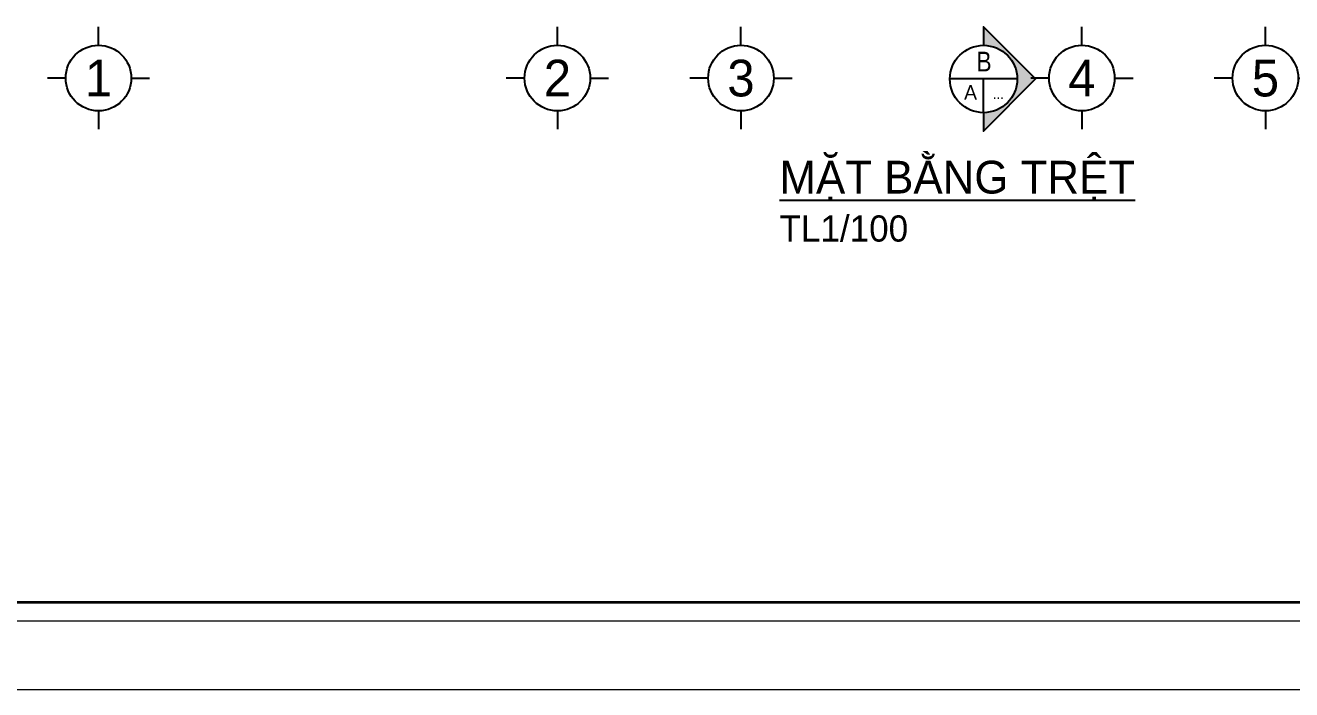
# Model space of a CAD drawing. Header units: inches. Extents: x 88947 to 296847, y 35049 to 161062.
# Drawn here: x 155490 to 165148, y 77053 to 82121 of the extents above; entities that cross this region are included whole.
import ezdxf
from ezdxf.enums import TextEntityAlignment as Align

# ---------------------------------------------------------------- set-up
doc = ezdxf.new("R2010")
doc.units = ezdxf.units.IN
doc.header["$MEASUREMENT"] = 0
for name, color, linetype, lineweight in [('A-Text', 30, 'Continuous', 9), ('A-Wall', 2, 'Continuous', 35), ('DIM', 7, 'Continuous', 25), ('GHICHU', 40, 'Continuous', 18), ('KHUNG 2', 144, 'Continuous', 18), ('KY HIEU', 4, 'Continuous', 25), ('NETMANH', 192, 'Continuous', 18)]:
    doc.layers.add(name, color=color, linetype=linetype, lineweight=lineweight)
doc.layers.add('text', color=2, linetype='Continuous')
doc.styles.add('AVO-B', font='VAVOB.TTF')
doc.styles.add('DDCo-B-Helve-condense', font='VHELVCB.TTF')
doc.styles.add('FRANKO', font='VFRANKO.TTF')
doc.styles.add('VHELVEN', font='VHELVEN.TTF')

# ---------------------------------------------------------------- blocks, each defined once
blk = doc.blocks.new('khung ten')
at = {"layer": 'A-Wall', "ltscale": 0.7}
blk.add_lwpolyline([(267204, -219099), (305804, -219099), (305804, -190799), (267204, -190799)], close=True, dxfattribs=at)
at = {"layer": 'KHUNG 2', "ltscale": 0.7}
blk.add_lwpolyline([(267004, -219299), (306004, -219299), (306004, -190599), (267004, -190599)], close=True, dxfattribs=at)
at = {"layer": 'NETMANH', "ltscale": 0.7}
blk.add_lwpolyline([(265004, -220042), (307004, -220042), (307004, -190342), (265004, -190342)], close=True, dxfattribs=at)
blk = doc.blocks.new('TRUCCOT')
for p, q in [((0, -140), (0, 0)), ((-250, -390), (-390, -390)), ((250, -390), (390, -390)), ((0, -640), (0, -780))]:
    blk.add_line(p, q)
blk.add_circle((0, -390), 250)
at = {"layer": 'GHICHU', "style": 'VHELVEN'}
blk.add_attdef('TRUC', text='', height=280, dxfattribs=at).set_placement((0, -390), align=Align.MIDDLE_CENTER)

msp = doc.modelspace()

# ---------------------------------------------------------------- hatches: boundary and pattern name
at = {"layer": 'KY HIEU'}
msp.add_hatch(color=256, dxfattribs=at).paths.add_polyline_path([(163194.6, 81712), (162797.7, 82109), (162797.7, 81969, -1), (162797.7, 81455.1), (162797.7, 81315.1)])

# ---------------------------------------------------------------- linework, layer by layer
at = {"layer": 'text', "color": 2, "linetype": 'Continuous'}
msp.add_line((163054.6, 81712), (162540.8, 81712), dxfattribs=at)
for points in [[(162797.7, 81455.1), (162797.7, 81315.1), (163194.6, 81712), (162797.7, 82109), (162797.7, 81969)], [(162797.7, 81455.1), (162797.7, 81712)]]:
    msp.add_lwpolyline(points, dxfattribs=at)
msp.add_circle((162797.7, 81712), 256.9, dxfattribs=at)

# ---------------------------------------------------------------- block references
at = {"layer": 'A-Text', "xscale": 0.7071428571362048, "yscale": 0.7071428573544836, "zscale": 0.7071428573664265}
msp.add_blockref('khung ten', (-39048.5, 232654.8), dxfattribs=at)
at = {"layer": 'DIM'}
ref = msp.add_blockref('TRUCCOT', (156047.7, 82109), dxfattribs=at)
ref.add_attrib('TRUC', '1', dxfattribs={"layer": 'GHICHU', "height": 280, "style": 'FRANKO'}).set_placement((156047.7, 81719), align=Align.MIDDLE_CENTER)
ref = msp.add_blockref('TRUCCOT', (159547.7, 82109), dxfattribs=at)
ref.add_attrib('TRUC', '2', dxfattribs={"layer": 'GHICHU', "height": 280, "style": 'FRANKO'}).set_placement((159547.7, 81719), align=Align.MIDDLE_CENTER)
ref = msp.add_blockref('TRUCCOT', (160947.7, 82109), dxfattribs=at)
ref.add_attrib('TRUC', '3', dxfattribs={"layer": 'GHICHU', "height": 280, "style": 'FRANKO'}).set_placement((160947.7, 81719), align=Align.MIDDLE_CENTER)
ref = msp.add_blockref('TRUCCOT', (163547.7, 82109), dxfattribs=at)
ref.add_attrib('TRUC', '4', dxfattribs={"layer": 'GHICHU', "height": 280, "style": 'FRANKO'}).set_placement((163547.7, 81719), align=Align.MIDDLE_CENTER)
ref = msp.add_blockref('TRUCCOT', (164947.7, 82109), dxfattribs=at)
ref.add_attrib('TRUC', '5', dxfattribs={"layer": 'GHICHU', "height": 280, "style": 'FRANKO'}).set_placement((164947.7, 81719), align=Align.MIDDLE_CENTER)

# ---------------------------------------------------------------- texts
at = {"layer": 'text', "linetype": 'Continuous'}
for s, height, style, p in [('B', 150, 'DDCo-B-Helve-condense', (162801.7, 81769.8)), ('A', 110, 'AVO-B', (162698.6, 81555)), ('...', 90, 'DDCo-B-Helve-condense', (162910.2, 81559.1))]:
    msp.add_text(s, height=height, dxfattribs=dict(at, style=style)).set_placement(p, align=Align.CENTER)
at = {"layer": 'text', "insert": (161241.5, 81088.2), "char_height": 250, "width": 3670.646, "attachment_point": 1, "style": 'FRANKO'}
msp.add_mtext('{\\LMAËT BAÈNG TREÄT \\P\\H0.8x;\\lTL1/100}', dxfattribs=at)

doc.saveas('drawing.dxf')
